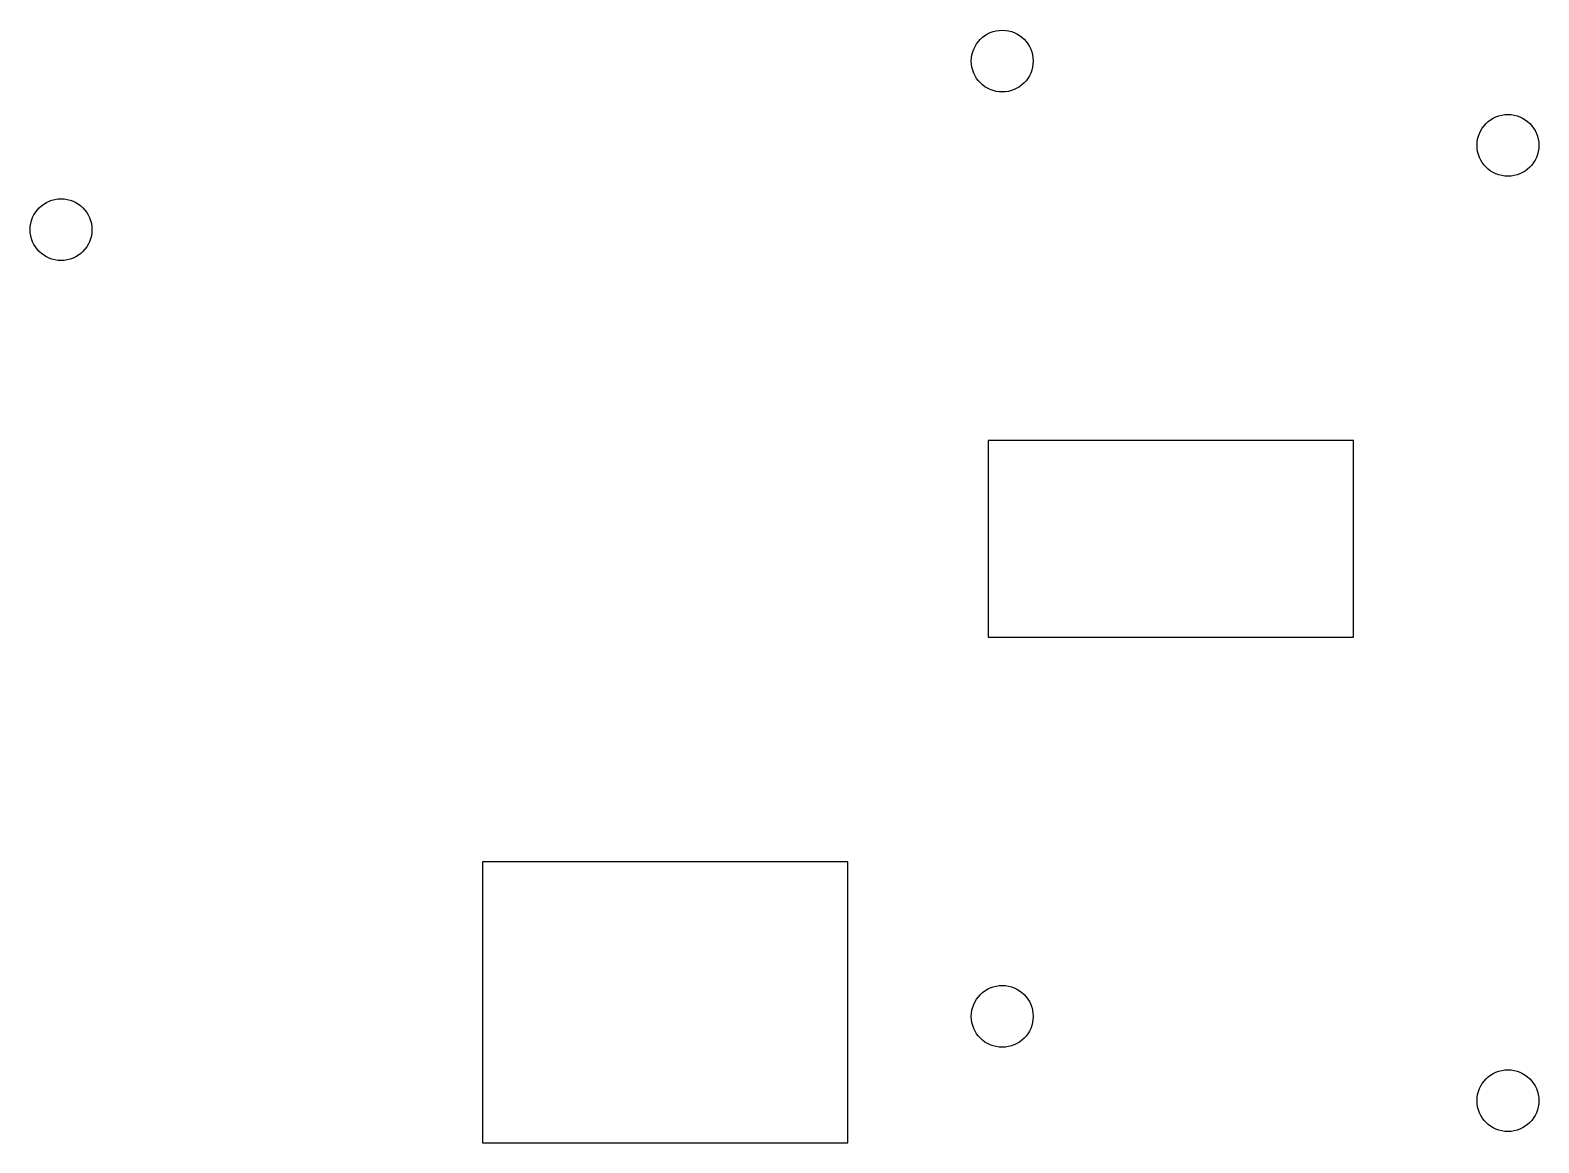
# Model space of a CAD drawing. Header units: millimetres. Extents: x 10.4 to 64.1, y -4 to 35.6.
import ezdxf

# ---------------------------------------------------------------- set-up
doc = ezdxf.new("R2010")
doc.units = ezdxf.units.MM

msp = doc.modelspace()

# ---------------------------------------------------------------- linework, layer by layer
for p, q in [((57.5, 21), (44.5, 21)), ((44.5, 21), (44.5, 14)), ((57.5, 14), (57.5, 21)), ((44.5, 14), (57.5, 14)), ((39.5, 6), (26.5, 6)), ((26.5, 6), (26.5, -4)), ((39.5, -4), (39.5, 6)), ((26.5, -4), (39.5, -4))]:
    msp.add_line(p, q)
for centre in [(45, 34.5), (63, 31.5), (11.5, 28.5), (45, 0.5), (63, -2.5)]:
    msp.add_circle(centre, 1.1)

doc.saveas('drawing.dxf')
